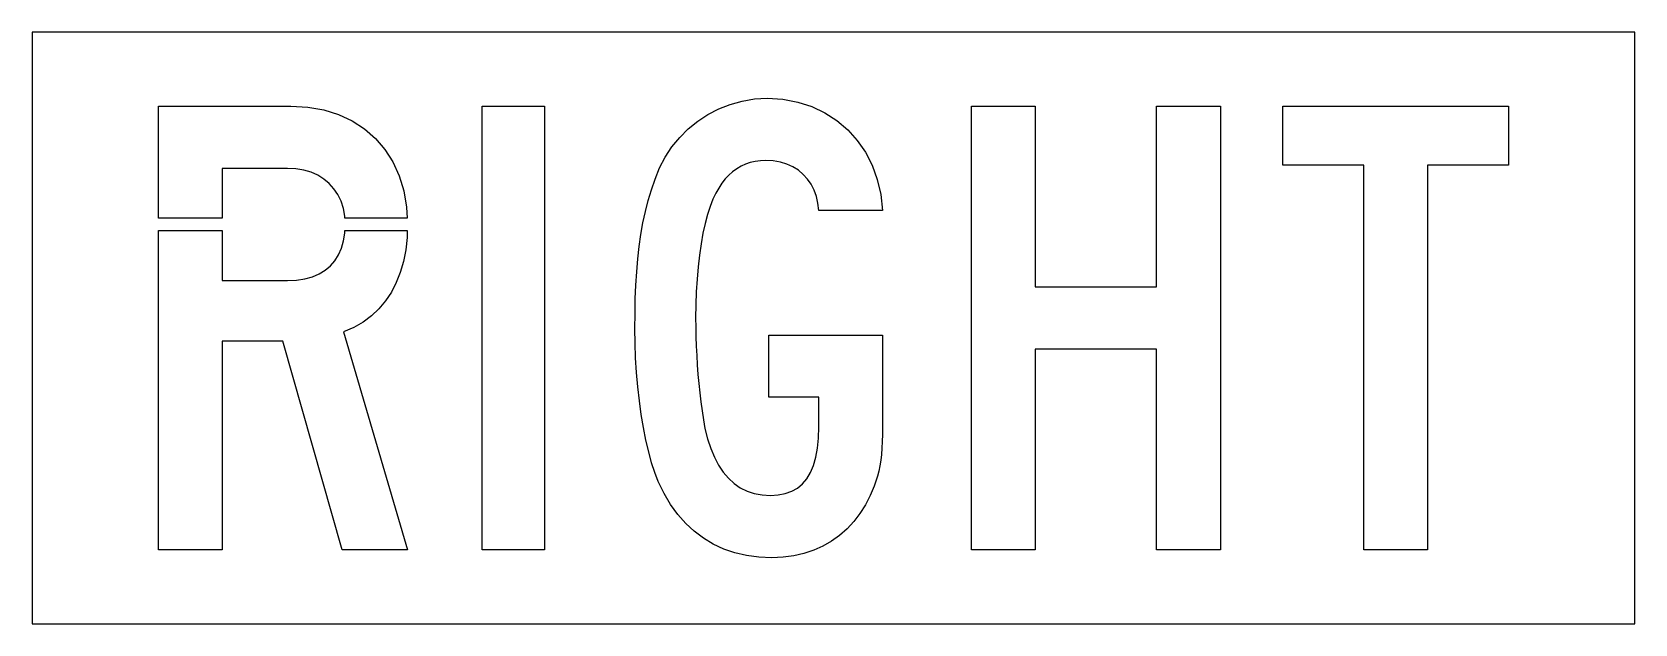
# Model space of a CAD drawing. Extents: x 0 to 65, y 0 to 24.
import ezdxf

# ---------------------------------------------------------------- set-up
doc = ezdxf.new("R2010")
doc.units = 0
doc.layers.add('CUT', color=7, linetype='Continuous')
doc.layers.add('OUTSIDE', color=1, linetype='Continuous')

msp = doc.modelspace()

# ---------------------------------------------------------------- linework, layer by layer
at = {"layer": 'CUT'}
for points in [[(12.4021, 17.4072), (12.2419, 17.6466), (12.0529, 17.8572), (11.8333, 18.0408), (11.5867, 18.1938), (11.3149, 18.3144), (11.0179, 18.4026), (10.7011, 18.4548), (10.3627, 18.4728), (7.7095, 18.4728), (7.7095, 16.4504), (5.1211, 16.4504), (5.1211, 21), (10.4887, 21), (11.1799, 20.9604), (11.8261, 20.847), (12.4273, 20.658), (12.9799, 20.4006), (13.4803, 20.0766), (13.9231, 19.6896), (14.3083, 19.2414), (14.6287, 18.7356), (14.8861, 18.1758), (15.0715, 17.5638), (15.1867, 16.905), (15.2122, 16.4504), (12.6843, 16.4504), (12.6793, 16.536), (12.6235, 16.851), (12.5299, 17.1408)], [(20.7829, 3), (18.2575, 3), (18.2575, 21), (20.7829, 21)], [(34.4413, 6.8754), (34.4143, 6.6378), (34.3783, 6.411), (34.3351, 6.195), (34.2829, 5.988), (34.2217, 5.7864), (34.1515, 5.592), (34.0723, 5.3994), (33.9841, 5.2104), (33.7933, 4.8288), (33.5737, 4.476), (33.3253, 4.1502), (33.0499, 3.8532), (32.7475, 3.5886), (32.4199, 3.3546), (32.0689, 3.1548), (31.6963, 2.9892), (31.3003, 2.8578), (30.8863, 2.7624), (30.4543, 2.703), (30.0043, 2.685), (29.4787, 2.7066), (28.9783, 2.7732), (28.5031, 2.883), (28.0513, 3.0378), (27.6247, 3.234), (27.2251, 3.4734), (26.8525, 3.756), (26.5051, 4.0782), (26.1847, 4.4436), (25.8931, 4.8486), (25.6285, 5.2932), (25.3945, 5.7792), (25.2559, 6.1356), (25.1263, 6.5352), (25.0057, 6.9762), (24.8959, 7.4532), (24.7951, 7.9608), (24.7069, 8.4954), (24.6295, 9.0498), (24.5665, 9.6204), (24.5143, 10.2018), (24.4765, 10.7904), (24.4549, 11.3808), (24.4459, 11.9676), (24.4513, 12.585), (24.4639, 13.1772), (24.4855, 13.7424), (24.5197, 14.2842), (24.5629, 14.8062), (24.6205, 15.3084), (24.6907, 15.7926), (24.7735, 16.2624), (24.8725, 16.7196), (24.9877, 17.166), (25.1191, 17.6016), (25.2667, 18.0318), (25.4503, 18.4944), (25.6789, 18.9336), (25.9507, 19.344), (26.2639, 19.7256), (26.6131, 20.073), (26.9965, 20.3844), (27.4105, 20.6562), (27.8497, 20.8848), (28.3141, 21.0684), (28.7983, 21.2034), (29.2987, 21.288), (29.8153, 21.315), (30.4489, 21.2772), (31.0519, 21.1638), (31.6189, 20.9784), (32.1499, 20.7264), (32.6359, 20.4114), (33.0751, 20.037), (33.4639, 19.6068), (33.7969, 19.1262), (34.0687, 18.5988), (34.2775, 18.0264), (34.4197, 17.4144), (34.4881, 16.7682), (31.8997, 16.7682), (31.8673, 17.0598), (31.8061, 17.3352), (31.7143, 17.5908), (31.5955, 17.8266), (31.4479, 18.039), (31.2751, 18.2298), (31.0771, 18.3936), (30.8557, 18.5322), (30.6109, 18.642), (30.3445, 18.723), (30.0583, 18.7734), (29.7523, 18.7896), (29.5345, 18.7806), (29.3257, 18.7518), (29.1259, 18.7068), (28.9333, 18.642), (28.7497, 18.5592), (28.5751, 18.4584), (28.4095, 18.3378), (28.2547, 18.1992), (28.1089, 18.0426), (27.9721, 17.868), (27.8461, 17.6754), (27.7309, 17.463), (27.6085, 17.2182), (27.4951, 16.9302), (27.3889, 16.6026), (27.2935, 16.2372), (27.2071, 15.8394), (27.1315, 15.411), (27.0649, 14.9556), (27.0109, 14.4786), (26.9677, 13.9818), (26.9353, 13.4688), (26.9155, 12.945), (26.9101, 12.4104), (26.9119, 12.0306), (26.9209, 11.649), (26.9335, 11.2656), (26.9515, 10.8822), (26.9749, 10.5006), (27.0037, 10.1208), (27.0379, 9.7428), (27.0775, 9.3702), (27.1225, 8.9994), (27.1729, 8.6358), (27.2287, 8.2776), (27.2881, 7.9266), (27.3943, 7.5018), (27.5203, 7.1112), (27.6679, 6.7566), (27.8353, 6.4362), (28.0261, 6.1518), (28.2367, 5.9052), (28.4671, 5.6946), (28.7209, 5.5218), (28.9945, 5.3868), (29.2879, 5.2896), (29.6047, 5.2302), (29.9413, 5.2104), (30.2581, 5.2284), (30.5461, 5.2842), (30.8071, 5.3778), (31.0375, 5.5092), (31.2409, 5.6802), (31.4173, 5.889), (31.5649, 6.1374), (31.6855, 6.4272), (31.7791, 6.7566), (31.8457, 7.1256), (31.8853, 7.536), (31.8997, 7.9896), (31.8997, 9.1902), (29.8783, 9.1902), (29.8783, 11.7156), (34.4881, 11.7156), (34.4881, 7.9896), (34.4863, 7.6836), (34.4773, 7.3974), (34.4629, 7.1292)], [(40.6783, 11.1468), (40.6783, 3), (38.0899, 3), (38.0899, 21), (40.6783, 21), (40.6783, 13.674), (45.6049, 13.674), (45.6049, 21), (48.1951, 21), (48.1951, 3), (45.6049, 3), (45.6049, 11.1468)], [(54.0037, 18.6006), (50.7205, 18.6006), (50.7205, 21), (59.8789, 21), (59.8789, 18.6006), (56.5939, 18.6006), (56.5939, 3), (54.0037, 3)], [(5.1211, 15.9484), (7.7095, 15.9484), (7.7095, 13.926), (10.3627, 13.926), (10.7263, 13.944), (11.0629, 13.9944), (11.3671, 14.0772), (11.6425, 14.1924), (11.8873, 14.34), (12.0997, 14.5182), (12.2815, 14.727), (12.4309, 14.9646), (12.5479, 15.2328), (12.6325, 15.528), (12.6829, 15.8502), (12.6875, 15.9484), (15.2177, 15.9484), (15.2083, 15.6756), (15.1525, 15.1752), (15.0607, 14.7018), (14.9329, 14.2554), (14.7691, 13.8396), (14.5711, 13.4526), (14.3353, 13.098), (14.0653, 12.7758), (13.7611, 12.4878), (13.4209, 12.2358), (13.0447, 12.0198), (12.6361, 11.8416), (15.2263, 3), (12.5731, 3), (10.1737, 11.4636), (7.7095, 11.4636), (7.7095, 3), (5.1211, 3)]]:
    msp.add_lwpolyline(points, close=True, dxfattribs=at)
at = {"layer": 'OUTSIDE'}
msp.add_lwpolyline([(0, 0), (65, 0), (65, 24), (0, 24)], close=True, dxfattribs=at)

doc.saveas('drawing.dxf')
